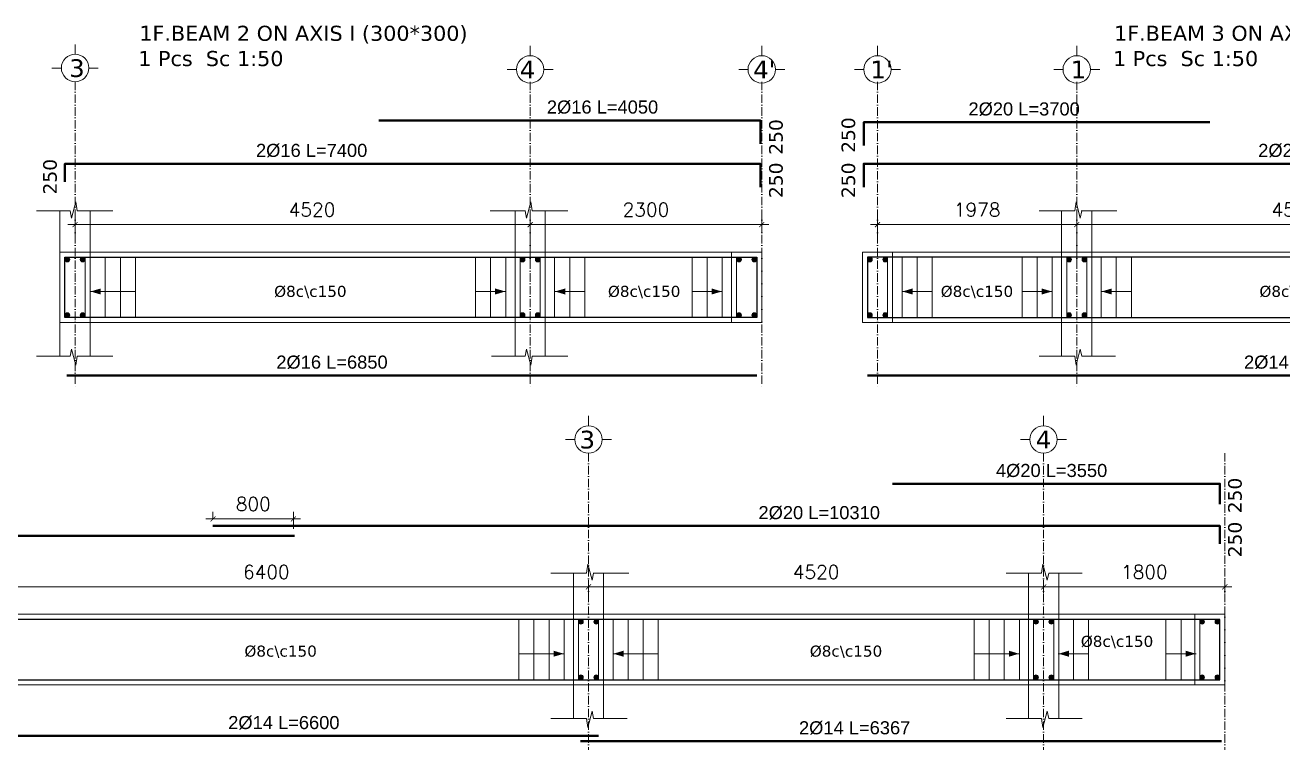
# Model space of a CAD drawing. Header units: inches. Extents: x -17020 to 43805, y -10194 to 123061.
# Drawn here: x 15409 to 16658, y 114273 to 114993 of the extents above; entities that cross this region are included whole.
import ezdxf

# ---------------------------------------------------------------- set-up
doc = ezdxf.new("R2010")
doc.units = ezdxf.units.IN
doc.header["$LTSCALE"] = 0.7
doc.header["$MEASUREMENT"] = 0
doc.linetypes.add('ACAD_ISO10W100', pattern=[18, 12, -3, 0, -3])
doc.layers.get('0').update_dxf_attribs({"lineweight": 13})
doc.layers.get('Defpoints').update_dxf_attribs({"lineweight": 5})
for name, color, linetype, lineweight in [('axis', 254, 'ACAD_ISO10W100', 9), ('BEAM FRAME', 5, 'Continuous', 18), ('COLUMN', 4, 'Continuous', 20), ('elevline', 30, 'Continuous', 20), ('FRAME 070', 5, 'Continuous', 60), ('hatch', 9, 'Continuous', 9), ('renforcment', 141, 'Continuous', 40), ('tex', 3, 'Continuous', 25), ('TEXT', 3, 'Continuous', 25), ('top rein. extension', 50, 'Continuous', 20), ('top renforcment', 7, 'Continuous', 40)]:
    doc.layers.add(name, color=color, linetype=linetype, lineweight=lineweight)
doc.styles.add('100', font='romans.shx', dxfattribs={"height": 13.5})
doc.styles.add('romanc', font='verdana.ttf', dxfattribs={"height": 250})
doc.styles.get("Standard").update_dxf_attribs({"font": 'arial.ttf', "height": 13})
doc.dimstyles.new('100', dxfattribs={"dimtxt": 13.5, "dimasz": 5, "dimexe": 7, "dimexo": 7, "dimgap": 8, "dimtad": 1, "dimdec": 0, "dimlfac": 10, "dimzin": 4, "dimdsep": 46, "dimtxsty": '100', "dimblk": 'ARCHTICK', "dimcen": 0.09, "dimdle": 7, "dimclrd": 1, "dimclre": 8, "dimclrt": 2, "dimadec": 0, "dimazin": 1, "dimtfac": 1, "dimtdec": 0, "dimtix": 1, "dimtofl": 0, "dimtmove": 0, "dimatfit": 3, "dimldrblk": 'ARCHTICK', "dimfxl": 0.18, "dimtolj": 1, "dimtzin": 0, "dimlwd": -1, "dimlwe": -1, "dimarcsym": 0})
doc.dimstyles.get("Standard").update_dxf_attribs({"dimtxt": 13, "dimasz": 5, "dimexe": 0.18, "dimexo": 0.0625, "dimgap": 6, "dimtad": 1, "dimdec": 0, "dimlfac": 10, "dimzin": 0, "dimdsep": 46, "dimtxsty": 'Standard', "dimblk": 'ARCHTICK', "dimcen": 0.09, "dimse1": 1, "dimse2": 1, "dimclrd": 1, "dimclre": 7, "dimclrt": 3, "dimadec": 0, "dimazin": 0, "dimtfac": 1, "dimtdec": 0, "dimtix": 1, "dimtofl": 0, "dimtmove": 0, "dimatfit": 3, "dimldrblk": 'ARCHTICK', "dimfxl": 1, "dimtolj": 1, "dimtzin": 0, "dimarcsym": 0})

# ---------------------------------------------------------------- blocks, each defined once
blk = doc.blocks.new('_ArchTick')
at = {"color": 0, "linetype": 'ByBlock', "lineweight": 0, "const_width": 0.15}
blk.add_lwpolyline([(-0.5, -0.5), (0.5, 0.5)], dxfattribs=at)
blk = doc.blocks.new('*D420')
at = {"color": 1, "transparency": 16777216}
blk.add_line((15917.6, 114794.7), (15451.6, 114794.7), dxfattribs=at)
at = {"color": 8, "transparency": 16777216}
for p, q in [((15458.6, 114776.5), (15458.6, 114801.7)), ((15910.6, 114758.2), (15910.6, 114801.7))]:
    blk.add_line(p, q, dxfattribs=at)
at = {"layer": 'Defpoints', "color": 0, "transparency": 16777216}
for p in [(15458.6, 114794.7), (15458.6, 114769.5), (15910.6, 114751.2)]:
    blk.add_point(p, dxfattribs=at)
at = {"color": 1, "transparency": 16777216, "xscale": 5, "yscale": 5, "zscale": 5, "rotation": 180}
blk.add_blockref('_ArchTick', (15458.6, 114794.7), dxfattribs=at)
at = {"color": 1, "transparency": 16777216, "xscale": 5, "yscale": 5, "zscale": 5}
blk.add_blockref('_ArchTick', (15910.6, 114794.7), dxfattribs=at)
at = {"color": 2, "transparency": 16777216, "insert": (15694, 114809.5), "char_height": 13.5, "attachment_point": 5, "style": '100'}
blk.add_mtext('\\A1;4520', dxfattribs=at)
blk = doc.blocks.new('*D421')
at = {"layer": 'Defpoints', "color": 0, "transparency": 16777216}
for p in [(15450.6, 114644.8, -37318.8), (15450.6, 114644.8), (16135.6, 114644.8, -13652.7)]:
    blk.add_point(p, dxfattribs=at)
at = {"layer": 'TEXT', "color": 3, "transparency": 16777216, "insert": (15713.8, 114657.8), "char_height": 13, "attachment_point": 5}
blk.add_mtext('\\A1;2%%C16 L=6850', dxfattribs=at)
blk = doc.blocks.new('*D422')
at = {"layer": 'Defpoints', "color": 0, "transparency": 16777216}
for p in [(15425.2, 114855.3, -440.4), (16165.2, 114855.3, 264.3), (16165.2, 114855.3)]:
    blk.add_point(p, dxfattribs=at)
at = {"layer": 'TEXT', "color": 3, "transparency": 16777216, "insert": (15693.6, 114868.3), "char_height": 13, "attachment_point": 5}
blk.add_mtext('\\A1;2%%C16 L=7400', dxfattribs=at)
blk = doc.blocks.new('*D423')
at = {"color": 1, "transparency": 16777216}
blk.add_line((15903.6, 114794.7), (16147.6, 114794.7), dxfattribs=at)
at = {"color": 8, "transparency": 16777216}
for p, q in [((15910.6, 114758.2), (15910.6, 114801.7)), ((16140.6, 114787), (16140.6, 114801.7))]:
    blk.add_line(p, q, dxfattribs=at)
at = {"layer": 'Defpoints', "color": 0, "transparency": 16777216}
for p in [(16140.6, 114794.7), (16140.6, 114780), (15910.6, 114751.2)]:
    blk.add_point(p, dxfattribs=at)
at = {"color": 1, "transparency": 16777216, "xscale": 5, "yscale": 5, "zscale": 5, "rotation": 180}
blk.add_blockref('_ArchTick', (15910.6, 114794.7), dxfattribs=at)
at = {"color": 1, "transparency": 16777216, "xscale": 5, "yscale": 5, "zscale": 5}
blk.add_blockref('_ArchTick', (16140.6, 114794.7), dxfattribs=at)
at = {"color": 2, "transparency": 16777216, "insert": (16025.6, 114809.5), "char_height": 13.5, "attachment_point": 5, "style": '100'}
blk.add_mtext('\\A1;2300', dxfattribs=at)
blk = doc.blocks.new('*D424')
at = {"color": 1, "transparency": 16777216}
blk.add_line((16446.5, 114794.7), (16912.5, 114794.7), dxfattribs=at)
at = {"color": 8, "transparency": 16777216}
for p, q in [((16453.5, 114758.2), (16453.5, 114801.7)), ((16905.5, 114776.5), (16905.5, 114801.7))]:
    blk.add_line(p, q, dxfattribs=at)
at = {"layer": 'Defpoints', "color": 0, "transparency": 16777216}
for p in [(16905.5, 114794.7), (16905.5, 114769.5), (16453.5, 114751.2)]:
    blk.add_point(p, dxfattribs=at)
at = {"color": 1, "transparency": 16777216, "xscale": 5, "yscale": 5, "zscale": 5, "rotation": 180}
blk.add_blockref('_ArchTick', (16453.5, 114794.7), dxfattribs=at)
at = {"color": 1, "transparency": 16777216, "xscale": 5, "yscale": 5, "zscale": 5}
blk.add_blockref('_ArchTick', (16905.5, 114794.7), dxfattribs=at)
at = {"color": 2, "transparency": 16777216, "insert": (16670.1, 114809.5), "char_height": 13.5, "attachment_point": 5, "style": '100'}
blk.add_mtext('\\A1;4520', dxfattribs=at)
blk = doc.blocks.new('*D425')
at = {"layer": 'Defpoints', "color": 0, "transparency": 16777216}
for p in [(16245.6, 114644.8, -13652.7), (16910.7, 114644.8, -37318.8), (16910.7, 114644.8)]:
    blk.add_point(p, dxfattribs=at)
at = {"layer": 'TEXT', "color": 3, "transparency": 16777216, "insert": (16674.9, 114657.8), "char_height": 13, "attachment_point": 5}
blk.add_mtext('\\A1;2%%C14 L=6650', dxfattribs=at)
blk = doc.blocks.new('*D426')
at = {"layer": 'Defpoints', "color": 0, "transparency": 16777216}
for p in [(16215.6, 114855.3, 264.3), (16215.6, 114855.3), (16940.7, 114855.3, -440.4)]:
    blk.add_point(p, dxfattribs=at)
at = {"layer": 'TEXT', "color": 3, "transparency": 16777216, "insert": (16689, 114868.3), "char_height": 13, "attachment_point": 5}
blk.add_mtext('\\A1;2%%C20 L=7250', dxfattribs=at)
blk = doc.blocks.new('*D427')
at = {"color": 1, "transparency": 16777216}
blk.add_line((16460.5, 114794.7), (16248.6, 114794.7), dxfattribs=at)
at = {"color": 8, "transparency": 16777216}
for p, q in [((16255.6, 114776.5), (16255.6, 114801.7)), ((16453.5, 114758.2), (16453.5, 114801.7))]:
    blk.add_line(p, q, dxfattribs=at)
at = {"layer": 'Defpoints', "color": 0, "transparency": 16777216}
for p in [(16255.6, 114794.7), (16255.6, 114769.5), (16453.5, 114751.2)]:
    blk.add_point(p, dxfattribs=at)
at = {"color": 1, "transparency": 16777216, "xscale": 5, "yscale": 5, "zscale": 5, "rotation": 180}
blk.add_blockref('_ArchTick', (16255.6, 114794.7), dxfattribs=at)
at = {"color": 1, "transparency": 16777216, "xscale": 5, "yscale": 5, "zscale": 5}
blk.add_blockref('_ArchTick', (16453.5, 114794.7), dxfattribs=at)
at = {"color": 2, "transparency": 16777216, "insert": (16354.6, 114809.5), "char_height": 13.5, "attachment_point": 5, "style": '100'}
blk.add_mtext('\\A1;1978', dxfattribs=at)
blk = doc.blocks.new('*D444')
at = {"layer": 'Defpoints', "color": 0, "transparency": 16777216}
for p in [(15760.2, 114898.3, -121), (16165.2, 114898.3, 264.3), (16165.2, 114898.3)]:
    blk.add_point(p, dxfattribs=at)
at = {"layer": 'TEXT', "color": 3, "transparency": 16777216, "insert": (15982.5, 114911.4), "char_height": 13, "attachment_point": 5}
blk.add_mtext('\\A1;2%%C16 L=4050', dxfattribs=at)
blk = doc.blocks.new('*D445')
at = {"layer": 'Defpoints', "color": 0, "transparency": 16777216}
for p in [(16215.6, 114896.5, 264.3), (16215.6, 114896.5), (16585.6, 114896.5, 136.2)]:
    blk.add_point(p, dxfattribs=at)
at = {"layer": 'TEXT', "color": 3, "transparency": 16777216, "insert": (16401.2, 114909.5), "char_height": 13, "attachment_point": 5}
blk.add_mtext('\\A1;2%%C20 L=3700', dxfattribs=at)
blk = doc.blocks.new('*D446')
at = {"layer": 'Defpoints', "color": 0, "transparency": 16777216}
for p in [(14656.6, 114485.2, -218.4), (14656.6, 114485.2), (15676.6, 114485.2, -167.8)]:
    blk.add_point(p, dxfattribs=at)
at = {"layer": 'TEXT', "color": 3, "transparency": 16777216, "insert": (15124.9, 114498.2), "char_height": 13, "attachment_point": 5}
blk.add_mtext('\\A1;2%%C20 L=10200', dxfattribs=at)
blk = doc.blocks.new('*D447')
at = {"color": 1, "transparency": 16777216}
blk.add_line((15961.6, 114434.6), (16427.6, 114434.6), dxfattribs=at)
at = {"color": 8, "transparency": 16777216}
for p, q in [((15968.6, 114428), (15968.6, 114441.6)), ((16420.6, 114428.6), (16420.6, 114441.6))]:
    blk.add_line(p, q, dxfattribs=at)
at = {"layer": 'Defpoints', "color": 0, "transparency": 16777216}
for p in [(16420.6, 114434.6), (15968.6, 114421), (16420.6, 114421.6)]:
    blk.add_point(p, dxfattribs=at)
at = {"color": 1, "transparency": 16777216, "xscale": 5, "yscale": 5, "zscale": 5, "rotation": 180}
blk.add_blockref('_ArchTick', (15968.6, 114434.6), dxfattribs=at)
at = {"color": 1, "transparency": 16777216, "xscale": 5, "yscale": 5, "zscale": 5}
blk.add_blockref('_ArchTick', (16420.6, 114434.6), dxfattribs=at)
at = {"color": 2, "transparency": 16777216, "insert": (16194.6, 114449.4), "char_height": 13.5, "attachment_point": 5, "style": '100'}
blk.add_mtext('\\A1;4520', dxfattribs=at)
blk = doc.blocks.new('*D448')
at = {"layer": 'Defpoints', "color": 0, "transparency": 16777216}
for p in [(15595.6, 114495.2, -157.8), (15595.6, 114495.2), (16626.6, 114495.2, -218.5)]:
    blk.add_point(p, dxfattribs=at)
at = {"layer": 'TEXT', "color": 3, "transparency": 16777216, "insert": (16197.7, 114508.2), "char_height": 13, "attachment_point": 5}
blk.add_mtext('\\A1;2%%C20 L=10310', dxfattribs=at)
blk = doc.blocks.new('*D458')
at = {"color": 8, "transparency": 16777216}
for p, q in [((15595.6, 114502.2), (15595.6, 114509.2)), ((15675.6, 114492.2), (15675.6, 114509.2))]:
    blk.add_line(p, q, dxfattribs=at)
at = {"color": 1, "transparency": 16777216}
blk.add_line((15682.6, 114502.2), (15588.6, 114502.2), dxfattribs=at)
at = {"layer": 'Defpoints', "color": 0, "transparency": 16777216}
for p in [(15595.6, 114502.2), (15595.6, 114495.2), (15675.6, 114485.2)]:
    blk.add_point(p, dxfattribs=at)
at = {"color": 1, "transparency": 16777216, "xscale": 5, "yscale": 5, "zscale": 5, "rotation": 180}
blk.add_blockref('_ArchTick', (15595.6, 114502.2), dxfattribs=at)
at = {"color": 1, "transparency": 16777216, "xscale": 5, "yscale": 5, "zscale": 5}
blk.add_blockref('_ArchTick', (15675.6, 114502.2), dxfattribs=at)
at = {"color": 2, "transparency": 16777216, "insert": (15635.6, 114517), "char_height": 13.5, "attachment_point": 5, "style": '100'}
blk.add_mtext('\\A1;800', dxfattribs=at)
blk = doc.blocks.new('*D449')
at = {"color": 1, "transparency": 16777216}
blk.add_line((15975.6, 114434.6), (15321.6, 114434.6), dxfattribs=at)
at = {"color": 8, "transparency": 16777216}
for p, q in [((15328.6, 114425.7), (15328.6, 114441.6)), ((15968.6, 114428), (15968.6, 114441.6))]:
    blk.add_line(p, q, dxfattribs=at)
at = {"layer": 'Defpoints', "color": 0, "transparency": 16777216}
for p in [(15328.6, 114434.6), (15968.6, 114421), (15328.6, 114418.7)]:
    blk.add_point(p, dxfattribs=at)
at = {"color": 1, "transparency": 16777216, "xscale": 5, "yscale": 5, "zscale": 5, "rotation": 180}
blk.add_blockref('_ArchTick', (15328.6, 114434.6), dxfattribs=at)
at = {"color": 1, "transparency": 16777216, "xscale": 5, "yscale": 5, "zscale": 5}
blk.add_blockref('_ArchTick', (15968.6, 114434.6), dxfattribs=at)
at = {"color": 2, "transparency": 16777216, "insert": (15648.6, 114449.4), "char_height": 13.5, "attachment_point": 5, "style": '100'}
blk.add_mtext('\\A1;6400', dxfattribs=at)
blk = doc.blocks.new('*D452')
at = {"layer": 'Defpoints', "color": 0, "transparency": 16777216}
for p in [(16270.6, 114537.1, -209.5), (16625.6, 114537.1, -218.4), (16625.6, 114537.1)]:
    blk.add_point(p, dxfattribs=at)
at = {"layer": 'TEXT', "color": 3, "transparency": 16777216, "insert": (16428.5, 114550.1), "char_height": 13, "attachment_point": 5}
blk.add_mtext('\\A1;4%%C20 L=3550', dxfattribs=at)
blk = doc.blocks.new('*D454')
at = {"layer": 'Defpoints', "color": 0, "transparency": 16777216}
for p in [(15318.6, 114286.5, -13652.7), (15978.6, 114286.5, -37100.9), (15978.6, 114286.5)]:
    blk.add_point(p, dxfattribs=at)
at = {"layer": 'TEXT', "color": 3, "transparency": 16777216, "insert": (15666, 114299.5), "char_height": 13, "attachment_point": 5}
blk.add_mtext('\\A1;2%%C14 L=6600', dxfattribs=at)
blk = doc.blocks.new('*D455')
at = {"color": 1, "transparency": 16777216}
blk.add_line((16607.6, 114434.6), (16413.6, 114434.6), dxfattribs=at)
at = {"color": 8, "transparency": 16777216}
for p, q in [((16420.6, 114428.5), (16420.6, 114441.6)), ((16600.6, 114428.3), (16600.6, 114441.6))]:
    blk.add_line(p, q, dxfattribs=at)
at = {"layer": 'Defpoints', "color": 0, "transparency": 16777216}
for p in [(16420.6, 114434.6), (16420.6, 114421.5), (16600.6, 114421.3)]:
    blk.add_point(p, dxfattribs=at)
at = {"color": 1, "transparency": 16777216, "xscale": 5, "yscale": 5, "zscale": 5, "rotation": 180}
blk.add_blockref('_ArchTick', (16420.6, 114434.6), dxfattribs=at)
at = {"color": 1, "transparency": 16777216, "xscale": 5, "yscale": 5, "zscale": 5}
blk.add_blockref('_ArchTick', (16600.6, 114434.6), dxfattribs=at)
at = {"color": 2, "transparency": 16777216, "insert": (16520.6, 114449.4), "char_height": 13.5, "attachment_point": 5, "style": '100'}
blk.add_mtext('\\A1;1800', dxfattribs=at)
blk = doc.blocks.new('*D457')
at = {"layer": 'Defpoints', "color": 0, "transparency": 16777216}
for p in [(15960.6, 114281.3, -13652.7), (16597.3, 114281.3, -37100.9), (16597.3, 114281.3)]:
    blk.add_point(p, dxfattribs=at)
at = {"layer": 'TEXT', "color": 3, "transparency": 16777216, "insert": (16232.9, 114294.3), "char_height": 13, "attachment_point": 5}
blk.add_mtext('\\A1;2%%C14 L=6367', dxfattribs=at)

msp = doc.modelspace()

# ---------------------------------------------------------------- hatches: boundary and pattern name
at = {"layer": 'elevline'}
for points in [[(15453.37, 114760.05, 1), (15448.61, 114760.05, 1)], [(15463.86, 114760.05, -1), (15468.61, 114760.05, -1)], [(15905.37, 114760.05, 1), (15900.61, 114760.05, 1)], [(15915.86, 114760.05, -1), (15920.61, 114760.05, -1)], [(16120.38, 114760.05, 1), (16115.63, 114760.05, 1)], [(16130.87, 114760.05, -1), (16135.63, 114760.05, -1)], [(16250.38, 114760.05, 1), (16245.63, 114760.05, 1)], [(16260.87, 114760.05, -1), (16265.63, 114760.05, -1)], [(16448.23, 114760.05, 1), (16443.47, 114760.05, 1)], [(16458.72, 114760.05, -1), (16463.47, 114760.05, -1)], [(15453.37, 114704.81, -1), (15448.61, 114704.81, -1)], [(15463.86, 114704.81, 1), (15468.61, 114704.81, 1)], [(15905.37, 114704.81, -1), (15900.61, 114704.81, -1)], [(15915.86, 114704.81, 1), (15920.61, 114704.81, 1)], [(16120.38, 114704.81, -1), (16115.63, 114704.81, -1)], [(16130.87, 114704.81, 1), (16135.63, 114704.81, 1)], [(16250.38, 114704.81, -1), (16245.63, 114704.81, -1)], [(16260.87, 114704.81, 1), (16265.63, 114704.81, 1)], [(16448.23, 114704.81, -1), (16443.47, 114704.81, -1)], [(16458.72, 114704.81, 1), (16463.47, 114704.81, 1)], [(15963.37, 114399.95, 1), (15958.61, 114399.95, 1)], [(15973.86, 114399.95, -1), (15978.61, 114399.95, -1)], [(16415.37, 114399.95, 1), (16410.61, 114399.95, 1)], [(16425.86, 114399.95, -1), (16430.61, 114399.95, -1)], [(16580.37, 114399.95, 1), (16575.61, 114399.95, 1)], [(16590.86, 114399.95, -1), (16595.61, 114399.95, -1)], [(15963.37, 114344.71, -1), (15958.61, 114344.71, -1)], [(15973.86, 114344.71, 1), (15978.61, 114344.71, 1)], [(16415.37, 114344.71, -1), (16410.61, 114344.71, -1)], [(16425.86, 114344.71, 1), (16430.61, 114344.71, 1)], [(16580.37, 114344.71, -1), (16575.61, 114344.71, -1)], [(16590.86, 114344.71, 1), (16595.61, 114344.71, 1)]]:
    msp.add_hatch(color=256, dxfattribs=at).paths.add_polyline_path(points)

# ---------------------------------------------------------------- linework, layer by layer
at = {"layer": 'axis'}
for p, q in [((15458.61, 114936.83), (15458.61, 114632.69)), ((15910.61, 114936.83), (15910.61, 114632.69)), ((16140.63, 114936.83), (16140.63, 114632.69)), ((16140.63, 114936.83), (16140.63, 114632.69)), ((16255.63, 114936.83), (16255.63, 114632.69)), ((16255.63, 114936.83), (16255.63, 114632.69)), ((16453.47, 114936.83), (16453.47, 114632.69)), ((15968.61, 114567.52), (15968.61, 114272.59)), ((16420.61, 114567.52), (16420.61, 114272.59)), ((16600.61, 114567.52), (16600.61, 114272.59))]:
    msp.add_line(p, q, dxfattribs=at)
at = {"layer": 'BEAM FRAME', "elevation": 217.91}
for points in [[(16140.63, 114697.43), (15443.61, 114697.43), (15443.61, 114767.43), (16140.63, 114767.43)], [(16240.63, 114697.43), (16920.47, 114697.43), (16920.47, 114767.43), (16240.63, 114767.43)], [(14681.61, 114337.33), (16600.61, 114337.33), (16600.61, 114407.33), (14681.61, 114407.33)]]:
    msp.add_lwpolyline(points, close=True, dxfattribs=at)
at = {"layer": 'COLUMN', "lineweight": 20}
for p, q in [((15443.61, 114808.36, 217.91), (15443.61, 114767.43, 217.91)), ((15473.61, 114808.36, 217.91), (15473.61, 114767.43, 217.91)), ((15895.61, 114808.36, 217.91), (15895.61, 114767.43, 217.91)), ((15925.61, 114808.36, 217.91), (15925.61, 114767.43, 217.91)), ((16438.47, 114808.36, 217.91), (16438.47, 114767.43, 217.91)), ((16468.47, 114808.36, 217.91), (16468.47, 114767.43, 217.91)), ((15443.61, 114664, 217.91), (15443.61, 114697.43, 217.91)), ((15473.61, 114664, 217.91), (15473.61, 114697.43, 217.91)), ((15895.61, 114664, 217.91), (15895.61, 114697.43, 217.91)), ((15925.61, 114664, 217.91), (15925.61, 114697.43, 217.91)), ((16438.47, 114664, 217.91), (16438.47, 114697.43, 217.91)), ((16468.47, 114664, 217.91), (16468.47, 114697.43, 217.91)), ((15953.61, 114448.26, 217.91), (15953.61, 114407.33, 217.91)), ((15983.61, 114448.26, 217.91), (15983.61, 114407.33, 217.91)), ((16405.61, 114448.26, 217.91), (16405.61, 114407.33, 217.91)), ((16435.61, 114448.26, 217.91), (16435.61, 114407.33, 217.91)), ((15953.61, 114303.9, 217.91), (15953.61, 114337.33, 217.91)), ((15983.61, 114303.9, 217.91), (15983.61, 114337.33, 217.91)), ((16405.61, 114303.9, 217.91), (16405.61, 114337.33, 217.91)), ((16435.61, 114303.9, 217.91), (16435.61, 114337.33, 217.91))]:
    msp.add_line(p, q, dxfattribs=at)
at = {"layer": 'elevline'}
for p, q in [((15488.61, 114702.43), (15488.61, 114762.43)), ((15503.61, 114702.43), (15503.61, 114762.43)), ((15518.61, 114702.43), (15518.61, 114762.43)), ((15856.34, 114702.43), (15856.34, 114762.43)), ((15871.34, 114702.43), (15871.34, 114762.43)), ((15886.3, 114702.43), (15886.3, 114762.43)), ((15934.92, 114702.43), (15934.92, 114762.43)), ((15949.88, 114702.43), (15949.88, 114762.43)), ((15964.88, 114702.43), (15964.88, 114762.43)), ((16071.35, 114702.43), (16071.35, 114762.43)), ((16086.35, 114702.43), (16086.35, 114762.43)), ((16101.31, 114702.43), (16101.31, 114762.43)), ((16279.94, 114702.43), (16279.94, 114762.43)), ((16294.9, 114702.43), (16294.9, 114762.43)), ((16309.9, 114702.43), (16309.9, 114762.43)), ((16399.2, 114702.43), (16399.2, 114762.43)), ((16414.2, 114702.43), (16414.2, 114762.43)), ((16429.16, 114702.43), (16429.16, 114762.43)), ((16477.79, 114702.43), (16477.79, 114762.43)), ((16492.75, 114702.43), (16492.75, 114762.43)), ((16507.75, 114702.43), (16507.75, 114762.43)), ((15899.34, 114342.33), (15899.34, 114402.33)), ((15914.34, 114342.33), (15914.34, 114402.33)), ((15929.34, 114342.33), (15929.34, 114402.33)), ((15944.3, 114342.33), (15944.3, 114402.33)), ((15992.92, 114342.33), (15992.92, 114402.33)), ((16007.88, 114342.33), (16007.88, 114402.33)), ((16022.88, 114342.33), (16022.88, 114402.33)), ((16037.88, 114342.33), (16037.88, 114402.33)), ((16351.54, 114342.33), (16351.54, 114402.33)), ((16366.54, 114342.33), (16366.54, 114402.33)), ((16381.54, 114342.33), (16381.54, 114402.33)), ((16396.5, 114342.33), (16396.5, 114402.33)), ((16410.57, 114342.33), (16410.57, 114402.33)), ((16450.11, 114342.33), (16450.11, 114402.33)), ((16465.11, 114342.33), (16465.11, 114402.33)), ((16542.11, 114342.33), (16542.11, 114402.33)), ((16557.11, 114342.33), (16557.11, 114402.33)), ((16575.57, 114342.33), (16575.57, 114402.33))]:
    msp.add_line(p, q, dxfattribs=at)
for centre in [(15450.99, 114760.05), (15466.23, 114760.05), (15902.99, 114760.05), (15918.23, 114760.05), (16118, 114760.05), (16133.25, 114760.05), (16248, 114760.05), (16263.25, 114760.05), (16445.85, 114760.05), (16461.1, 114760.05), (15450.99, 114704.81), (15466.23, 114704.81), (15902.99, 114704.81), (15918.23, 114704.81), (16118, 114704.81), (16133.25, 114704.81), (16248, 114704.81), (16263.25, 114704.81), (16445.85, 114704.81), (16461.1, 114704.81), (15960.99, 114399.95), (15976.23, 114399.95), (16412.99, 114399.95), (16428.23, 114399.95), (16577.99, 114399.95), (16593.23, 114399.95), (15960.99, 114344.71), (15976.23, 114344.71), (16412.99, 114344.71), (16428.23, 114344.71), (16577.99, 114344.71), (16593.23, 114344.71)]:
    msp.add_circle(centre, 2.38, dxfattribs=at)
at = {"layer": 'FRAME 070', "lineweight": 20}
for p, q in [((15453.61, 114808.36, 217.91), (15420.22, 114808.36, 217.91)), ((15455.11, 114801.28, 217.91), (15453.61, 114808.36, 217.91)), ((15459.3, 114817.36, 217.91), (15455.11, 114801.28, 217.91)), ((15460.65, 114808.36, 217.91), (15459.3, 114817.36, 217.91)), ((15496, 114808.36, 217.91), (15460.65, 114808.36, 217.91)), ((15906.08, 114808.36, 217.91), (15870.73, 114808.36, 217.91)), ((15907.11, 114801.28, 217.91), (15905.61, 114808.36, 217.91)), ((15911.3, 114817.36, 217.91), (15907.11, 114801.28, 217.91)), ((15912.65, 114808.36, 217.91), (15911.3, 114817.36, 217.91)), ((15948, 114808.36, 217.91), (15912.65, 114808.36, 217.91)), ((16416.08, 114808.36, 217.91), (16451.44, 114808.36, 217.91)), ((16451.44, 114808.36, 217.91), (16452.79, 114817.36, 217.91)), ((16452.79, 114817.36, 217.91), (16456.97, 114801.28, 217.91)), ((16456.97, 114801.28, 217.91), (16458.48, 114808.36, 217.91)), ((16458, 114808.36, 217.91), (16493.36, 114808.36, 217.91)), ((15455.11, 114671.08, 217.91), (15453.61, 114664, 217.91)), ((15459.3, 114655, 217.91), (15455.11, 114671.08, 217.91)), ((15907.11, 114671.08, 217.91), (15905.61, 114664, 217.91)), ((15911.3, 114655, 217.91), (15907.11, 114671.08, 217.91)), ((16452.79, 114655, 217.91), (16456.97, 114671.08, 217.91)), ((16456.97, 114671.08, 217.91), (16458.48, 114664, 217.91)), ((15453.61, 114664, 217.91), (15420.22, 114664, 217.91)), ((15460.65, 114664, 217.91), (15459.3, 114655, 217.91)), ((15496, 114664, 217.91), (15460.65, 114664, 217.91)), ((15905.61, 114664, 217.91), (15872.22, 114664, 217.91)), ((15912.65, 114664, 217.91), (15911.3, 114655, 217.91)), ((15948, 114664, 217.91), (15912.65, 114664, 217.91)), ((16416.08, 114664, 217.91), (16451.44, 114664, 217.91)), ((16451.44, 114664, 217.91), (16452.79, 114655, 217.91)), ((16458.48, 114664, 217.91), (16491.87, 114664, 217.91)), ((15966.58, 114448.26, 217.91), (15967.93, 114457.26, 217.91)), ((15967.93, 114457.26, 217.91), (15972.11, 114441.18, 217.91)), ((16418.58, 114448.26, 217.91), (16419.93, 114457.26, 217.91)), ((16419.93, 114457.26, 217.91), (16424.11, 114441.18, 217.91)), ((15931.22, 114448.26, 217.91), (15966.58, 114448.26, 217.91)), ((15972.11, 114441.18, 217.91), (15973.62, 114448.26, 217.91)), ((15973.14, 114448.26, 217.91), (16008.5, 114448.26, 217.91)), ((16383.22, 114448.26, 217.91), (16418.58, 114448.26, 217.91)), ((16424.11, 114441.18, 217.91), (16425.62, 114448.26, 217.91)), ((16425.62, 114448.26, 217.91), (16459.01, 114448.26, 217.91)), ((15967.93, 114294.9, 217.91), (15972.11, 114310.98, 217.91)), ((15972.11, 114310.98, 217.91), (15973.62, 114303.9, 217.91)), ((16419.93, 114294.9, 217.91), (16424.11, 114310.98, 217.91)), ((16424.11, 114310.98, 217.91), (16425.62, 114303.9, 217.91)), ((15931.22, 114303.9, 217.91), (15966.58, 114303.9, 217.91)), ((15966.58, 114303.9, 217.91), (15967.93, 114294.9, 217.91)), ((15973.62, 114303.9, 217.91), (16007.01, 114303.9, 217.91)), ((16383.22, 114303.9, 217.91), (16418.58, 114303.9, 217.91)), ((16418.58, 114303.9, 217.91), (16419.93, 114294.9, 217.91)), ((16425.62, 114303.9, 217.91), (16459.01, 114303.9, 217.91))]:
    msp.add_line(p, q, dxfattribs=at)
at = {"layer": 'FRAME 070', "lineweight": 15}
for points in [[(15473.61, 114697.43), (15443.61, 114697.43), (15443.61, 114767.43), (15473.61, 114767.43)], [(15925.61, 114697.43), (15895.61, 114697.43), (15895.61, 114767.43), (15925.61, 114767.43)], [(16140.63, 114697.43), (16110.63, 114697.43), (16110.63, 114767.43), (16140.63, 114767.43)], [(16240.63, 114697.43), (16270.63, 114697.43), (16270.63, 114767.43), (16240.63, 114767.43)], [(16438.47, 114697.43), (16468.47, 114697.43), (16468.47, 114767.43), (16438.47, 114767.43)], [(15953.61, 114337.33), (15983.61, 114337.33), (15983.61, 114407.33), (15953.61, 114407.33)], [(16405.61, 114337.33), (16435.61, 114337.33), (16435.61, 114407.33), (16405.61, 114407.33)], [(16570.61, 114337.33), (16600.61, 114337.33), (16600.61, 114407.33), (16570.61, 114407.33)]]:
    msp.add_lwpolyline(points, close=True, dxfattribs=at)
at = {"layer": 'hatch'}
for p, q in [((15458.61, 114973.8), (15458.61, 114964.07)), ((15910.61, 114972.44), (15910.61, 114962.7)), ((16140.63, 114972.44), (16140.63, 114962.7)), ((16255.63, 114972.44), (16255.63, 114962.7)), ((16453.47, 114972.44), (16453.47, 114962.7)), ((15435.69, 114950.32), (15445.42, 114950.32)), ((15481.54, 114950.32), (15471.8, 114950.32)), ((15887.69, 114948.96), (15897.42, 114948.96)), ((15933.54, 114948.96), (15923.8, 114948.96)), ((16117.7, 114948.96), (16127.44, 114948.96)), ((16163.55, 114948.96), (16153.81, 114948.96)), ((16232.7, 114948.96), (16242.44, 114948.96)), ((16278.55, 114948.96), (16268.81, 114948.96)), ((16430.55, 114948.96), (16440.29, 114948.96)), ((16476.4, 114948.96), (16466.66, 114948.96)), ((15968.61, 114604.5), (15968.61, 114594.76)), ((16420.41, 114604.5), (16420.41, 114594.76)), ((15945.69, 114581.02), (15955.42, 114581.02)), ((15991.54, 114581.02), (15981.8, 114581.02)), ((16397.49, 114581.02), (16407.22, 114581.02)), ((16443.34, 114581.02), (16433.6, 114581.02))]:
    msp.add_line(p, q, dxfattribs=at)
for centre in [(15458.61, 114950.45), (15910.61, 114949.08), (16140.63, 114949.08), (16255.63, 114949.08), (16453.47, 114949.08), (15968.61, 114581.14), (16420.41, 114581.14)]:
    msp.add_circle(centre, 13.62, dxfattribs=at)
at = {"layer": 'renforcment', "lineweight": -2, "elevation": 217.91}
for points in [[(16135.63, 114702.43), (15448.61, 114702.43), (15448.61, 114762.43), (16135.63, 114762.43)], [(16245.63, 114702.43), (16915.47, 114702.43), (16915.47, 114762.43), (16245.63, 114762.43)], [(14686.61, 114342.33), (16595.61, 114342.33), (16595.61, 114402.33), (14686.61, 114402.33)]]:
    msp.add_lwpolyline(points, close=True, dxfattribs=at)
at = {"layer": 'top rein. extension'}
for p, q in [((15473.65, 114728.27), (15518.61, 114728.27)), ((15886.3, 114728.27), (15856.34, 114728.27)), ((15934.92, 114728.27), (15964.88, 114728.27)), ((16101.31, 114728.27), (16071.35, 114728.27)), ((16279.94, 114728.27), (16309.9, 114728.27)), ((16429.16, 114728.27), (16399.2, 114728.27)), ((16477.79, 114728.27), (16507.75, 114728.27)), ((15944.3, 114368.17), (15899.34, 114368.17)), ((15992.92, 114368.17), (16037.88, 114368.17)), ((16396.5, 114368.17), (16351.54, 114368.17)), ((16435.15, 114368.17), (16465.11, 114368.17)), ((16572.07, 114368.17), (16542.11, 114368.17))]:
    msp.add_line(p, q, dxfattribs=at)
for points in [[(15484.13, 114731.27), (15474, 114728.27), (15484.13, 114725.27)], [(15875.83, 114731.27), (15885.95, 114728.27), (15875.83, 114725.27)], [(15945.4, 114731.27), (15935.27, 114728.27), (15945.4, 114725.27)], [(16090.84, 114731.27), (16100.97, 114728.27), (16090.84, 114725.27)], [(16290.41, 114731.27), (16280.28, 114728.27), (16290.41, 114725.27)], [(16418.69, 114731.27), (16428.82, 114728.27), (16418.69, 114725.27)], [(16488.26, 114731.27), (16478.13, 114728.27), (16488.26, 114725.27)], [(15933.83, 114371.17), (15943.95, 114368.17), (15933.83, 114365.17)], [(16003.4, 114371.17), (15993.27, 114368.17), (16003.4, 114365.17)], [(16386.03, 114371.17), (16396.15, 114368.17), (16386.03, 114365.17)], [(16445.62, 114371.17), (16435.5, 114368.17), (16445.62, 114365.17)], [(16561.6, 114371.17), (16571.72, 114368.17), (16561.6, 114365.17)]]:
    msp.add_solid(points, dxfattribs=at)
at = {"layer": 'top renforcment'}
for p, q in [((15450.61, 114644.77, -217.91), (16135.63, 114644.77)), ((16910.67, 114644.77, -217.91), (16245.63, 114644.77)), ((15978.61, 114286.45), (15318.61, 114286.45)), ((16597.31, 114281.34), (15960.61, 114281.34))]:
    msp.add_line(p, q, dxfattribs=at)
for points in [[(16139.33, 114875.08), (16139.33, 114898.35), (15760.21, 114898.35)], [(16241.93, 114873.25), (16241.93, 114896.53), (16585.63, 114896.53)], [(16139.33, 114832.03), (16139.33, 114855.3), (15448.61, 114855.3), (15448.61, 114837.41)], [(16241.93, 114832.03), (16241.93, 114855.3), (16915.47, 114855.3), (16915.47, 114837.41)], [(16595.61, 114516.84), (16595.61, 114537.11), (16270.61, 114537.11)], [(15595.58, 114495.21), (16595.61, 114495.21), (16595.61, 114477.32)], [(14686.61, 114464.93), (14686.61, 114485.21), (15676.58, 114485.21)]]:
    msp.add_lwpolyline(points, dxfattribs=at)
at = {"layer": 'top renforcment', "lineweight": 15}
for points in [[(15468.61, 114702.43), (15448.61, 114702.43), (15448.61, 114762.43), (15468.61, 114762.43)], [(15920.61, 114702.43), (15900.61, 114702.43), (15900.61, 114762.43), (15920.61, 114762.43)], [(16135.63, 114702.43), (16115.63, 114702.43), (16115.63, 114762.43), (16135.63, 114762.43)], [(16245.63, 114702.43), (16265.63, 114702.43), (16265.63, 114762.43), (16245.63, 114762.43)], [(16443.47, 114702.43), (16463.47, 114702.43), (16463.47, 114762.43), (16443.47, 114762.43)], [(15958.61, 114342.33), (15978.61, 114342.33), (15978.61, 114402.33), (15958.61, 114402.33)], [(16410.61, 114342.33), (16430.61, 114342.33), (16430.61, 114402.33), (16410.61, 114402.33)], [(16575.61, 114342.33), (16595.61, 114342.33), (16595.61, 114402.33), (16575.61, 114402.33)]]:
    msp.add_lwpolyline(points, close=True, dxfattribs=at)

# ---------------------------------------------------------------- texts
at = {"layer": 'tex', "style": 'romanc'}
for p in [(15656.33, 114722.9, -33436.19), (15987.85, 114722.9, -33436.19), (16318.37, 114722.9, -33436.19), (16634.89, 114722.9, -33436.19), (16457.51, 114374.98, -33436.19), (15626.8, 114365.26, -33436.19), (16188.33, 114365.26, -33436.19)]:
    msp.add_text('%%C8c\\c150', height=11, dxfattribs=at).set_placement(p)
at = {"layer": 'TEXT', "style": 'romanc'}
for s, height, p in [('1F.BEAM 2 ON AXIS I (300*300)', 15, (15522.38, 114977.45)), ('1F.BEAM 3 ON AXIS H (400*300)', 15, (16490.44, 114977.45)), ('3', 17.6, (15452.78, 114941.52)), ('1 Pcs  Sc 1:50 ', 15, (15521.36, 114952.35)), ('4', 17.6, (15900.44, 114940.16)), ("4'", 17.6, (16132.24, 114940.16)), ("1'", 17.6, (16248.6, 114940.16)), ('1', 17.6, (16447.55, 114940.16)), ('1 Pcs  Sc 1:50 ', 15, (16489.42, 114952.35)), ('3', 17.6, (15959.67, 114572.22)), ('4', 17.6, (16412.81, 114572.22))]:
    msp.add_text(s, height=height, dxfattribs=at).set_placement(p)
for p in [(16161.41, 114864.2, -72739.24), (16233.34, 114866.08, -72739.24), (15440.44, 114824.71, -73392.95), (16161.41, 114821.15, -72739.24), (16233.34, 114821.15, -72739.24), (16617.29, 114507.78, -73175.05), (16617.29, 114464.03, -73175.05)]:
    msp.add_text('250', height=13.5, rotation=90, dxfattribs=at).set_placement(p)

# ---------------------------------------------------------------- dimensions: what is measured, and where the dimension line sits
for base, p1, p2, picture, middle in [((15458.61, 114794.73), (15910.61, 114751.17), (15458.61, 114769.52), '*D420', (15693.96, 114794.73)), ((16255.63, 114794.73), (16453.47, 114751.17), (16255.63, 114769.52), '*D427', (16354.55, 114794.73)), ((15328.61, 114434.63), (15968.61, 114421.04), (15328.61, 114418.72), '*D449', (15648.61, 114434.63)), ((16420.61, 114434.63), (16600.61, 114421.31), (16420.61, 114421.52), '*D455', (16520.61, 114434.63))]:
    dim = msp.add_linear_dim(base=base, p1=p1, p2=p2, angle=180, dimstyle='100')
    dim.commit()
    dim.dimension.update_dxf_attribs({"geometry": picture, "text_midpoint": middle, "dimtype": 160})
for base, p1, p2, picture, middle in [((16140.63, 114794.73), (15910.61, 114751.17), (16140.63, 114780.02), '*D423', (16025.62, 114794.73)), ((16905.47, 114794.73), (16453.47, 114751.17), (16905.47, 114769.52), '*D424', (16670.13, 114794.73)), ((16420.61, 114434.63), (15968.61, 114421.04), (16420.61, 114421.63), '*D447', (16194.61, 114434.63))]:
    dim = msp.add_linear_dim(base=base, p1=p1, p2=p2, dimstyle='100')
    dim.commit()
    dim.dimension.update_dxf_attribs({"geometry": picture, "text_midpoint": middle, "dimtype": 160})
dim = msp.add_linear_dim(base=(15595.58, 114502.21), p1=(15675.58, 114485.21), p2=(15595.58, 114495.21), dimstyle='100')
dim.commit()
dim.dimension.update_dxf_attribs({"geometry": '*D458', "text_midpoint": (15635.58, 114516.96)})
at = {"layer": 'TEXT'}
for base, p1, p2, angle, text, picture, middle in [((16165.23, 114898.35), (15760.21, 114898.35, -120.99), (16165.23, 114898.35, 264.29), 0, '2%%C16 L=<>', '*D444', (15982.53, 114898.35)), ((16215.63, 114896.53), (16585.63, 114896.53, 136.17), (16215.63, 114896.53, 264.29), 180, '2%%C20 L=<>', '*D445', (16401.21, 114896.53)), ((16165.23, 114855.3), (15425.21, 114855.3, -440.37), (16165.23, 114855.3, 264.29), 0, '2%%C16 L=<>', '*D422', (15693.63, 114855.3)), ((16215.63, 114855.3), (16940.67, 114855.3, -440.37), (16215.63, 114855.3, 264.29), 180, '2%%C20 L=<>', '*D426', (16689.02, 114855.3)), ((15450.61, 114644.77, 12366.96), (16135.63, 114644.77, -1285.72), (15450.61, 114644.77, -24951.83), 180, '2%%C16 L=<>', '*D421', (15713.8, 114644.77, 12366.96)), ((16910.67, 114644.77, 12366.96), (16245.63, 114644.77, -1285.72), (16910.67, 114644.77, -24951.83), 0, '2%%C14 L=<>', '*D425', (16674.88, 114644.77, 12366.96)), ((16625.61, 114537.11), (16270.61, 114537.11, -209.54), (16625.61, 114537.11, -218.39), 0, '4%%C20 L=<>', '*D452', (16428.47, 114537.11)), ((15595.58, 114495.21), (16626.61, 114495.21, -218.54), (15595.58, 114495.21, -157.78), 180, '2%%C20 L=<>', '*D448', (16197.73, 114495.21)), ((14656.61, 114485.21), (15676.58, 114485.21, -167.76), (14656.61, 114485.21, -218.39), 180, '2%%C20 L=<>', '*D446', (15124.87, 114485.21)), ((15978.61, 114286.45, 12366.96), (15318.61, 114286.45, -1285.72), (15978.61, 114286.45, -24733.92), 0, '2%%C14 L=<>', '*D454', (15666, 114286.45, 12366.96)), ((16597.31, 114281.34, 12366.96), (15960.61, 114281.34, -1285.72), (16597.31, 114281.34, -24733.92), 0, '2%%C14 L=<>', '*D457', (16232.91, 114281.34, 12366.96))]:
    dim = msp.add_linear_dim(base=base, p1=p1, p2=p2, angle=angle, text=text, dimstyle='Standard', override={"dimsd1": 1, "dimsd2": 1, "dimfxl": 0.1, "dimfxlon": 1}, dxfattribs=at)
    dim.commit()
    dim.dimension.update_dxf_attribs({"geometry": picture, "text_midpoint": middle, "dimtype": 161})

doc.saveas('drawing.dxf')
